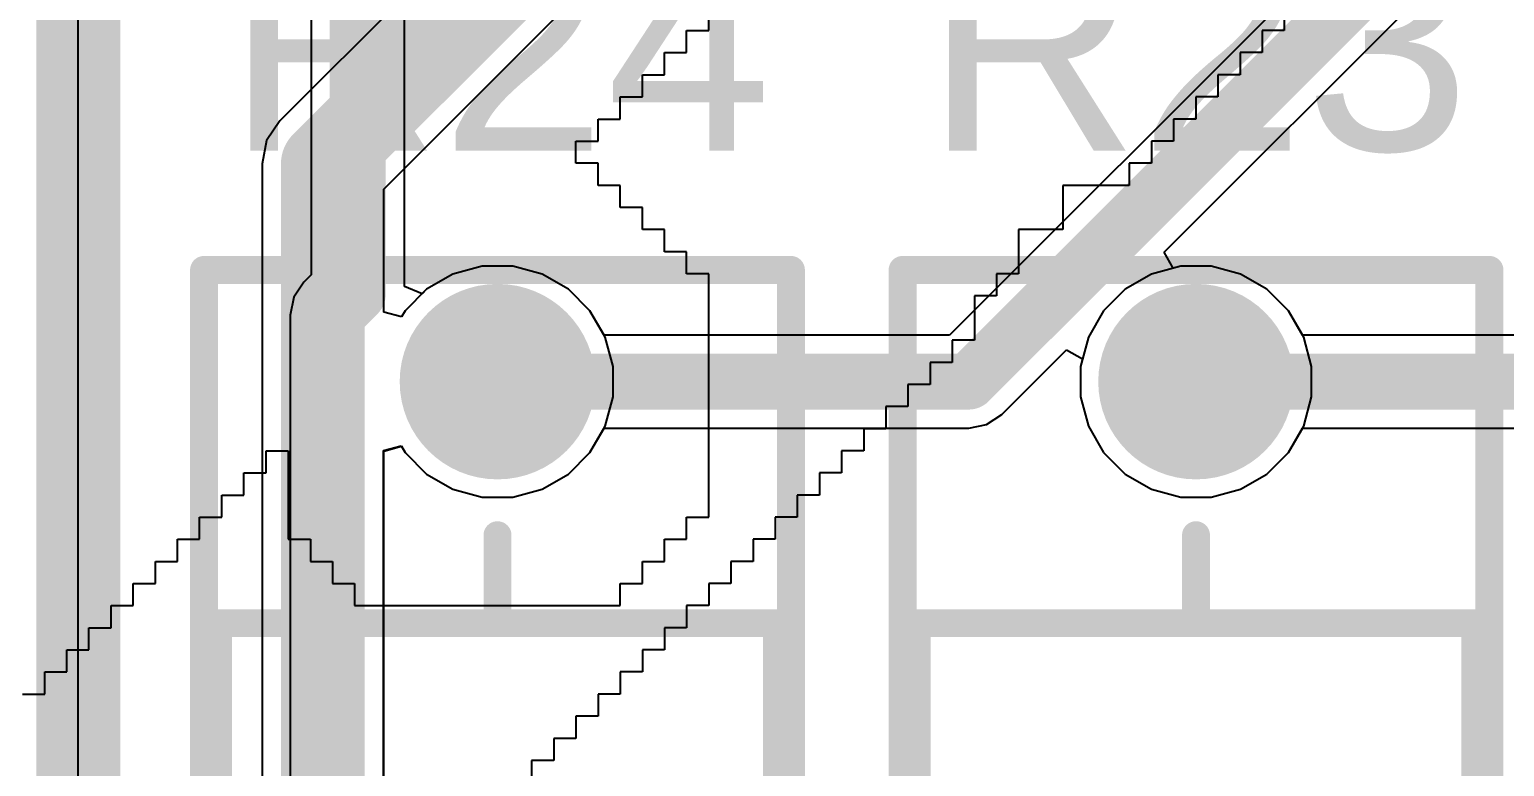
# Model space of a CAD drawing. Header units: inches. Extents: x 1.37 to 7.44, y 1.69 to 5.2.
# Drawn here: x 6.4823 to 6.898, y 3.6997 to 3.9076 of the extents above; entities that cross this region are included whole.
import ezdxf

# ---------------------------------------------------------------- set-up
doc = ezdxf.new("R2010")
doc.units = ezdxf.units.IN
doc.header["$MEASUREMENT"] = 0
for name, color, linetype in [('Bottom Layer', 5, 'Continuous'), ('Bottom Overlay', 54, 'Continuous'), ('Bottom Solder', 6, 'Continuous'), ('Multi-Layer', 9, 'Continuous'), ('Pad Holes', 156, 'Continuous'), ('Top 3D Body', 56, 'Continuous'), ('Top Assembly', 56, 'Continuous'), ('Top Courtyard', 56, 'Continuous'), ('Top Layer', 1, 'Continuous'), ('Top Overlay', 2, 'Continuous'), ('Top Solder', 216, 'Continuous')]:
    doc.layers.add(name, color=color, linetype=linetype)
doc.styles.add('Arial', font='', dxfattribs={"height": 0.2})
doc.styles.get('Arial').set_extended_font_data('Arial')

# ---------------------------------------------------------------- blocks, each defined once
blk = doc.blocks.new('FP_VR37_MFG_11')
at = {"layer": 'Bottom Layer'}
h = blk.add_hatch(color=5, dxfattribs=at)
edge = h.paths.add_edge_path()
edge.add_arc((0.30433, 0), 0.02756, 0, 360)
at = {"layer": 'Bottom Solder'}
h = blk.add_hatch(color=6, dxfattribs=at)
edge = h.paths.add_edge_path()
edge.add_arc((0.30433, 0), 0.02756, 0, 360)
at = {"layer": 'Multi-Layer'}
h = blk.add_hatch(color=9, dxfattribs=at)
edge = h.paths.add_edge_path()
edge.add_arc((0.30433, 0), 0.02756, 0, 360)
at = {"layer": 'Pad Holes'}
h = blk.add_hatch(color=7, dxfattribs=at)
edge = h.paths.add_edge_path()
edge.add_arc((0.30433, 0), 0.01772, 0, 360)
at = {"layer": 'Top Layer'}
h = blk.add_hatch(color=1, dxfattribs=at)
edge = h.paths.add_edge_path()
edge.add_arc((0.30433, 0), 0.02756, 0, 360)
at = {"layer": 'Top Solder'}
h = blk.add_hatch(color=216, dxfattribs=at)
edge = h.paths.add_edge_path()
edge.add_arc((0.30433, 0), 0.02756, 0, 360)
at = {"layer": 'Top 3D Body'}
for points in [[(-0.23622, 0.07874, 0.00787, 0.00787, 0), (0.23622, 0.07874, 0.00787, 0.00787, 0)], [(0.23622, 0.07874, 0.00787, 0.00787, 0), (0.23622, -0.07874, 0.00787, 0.00787, 0)], [(-0.23622, -0.07874, 0.00787, 0.00787, 0), (0.23622, -0.07874, 0.00787, 0.00787, 0)]]:
    blk.add_lwpolyline(points, format="xyseb", dxfattribs=at)
for points in [[(0.23425, 0.07874, 0.00394, 0.00394, 1), (0.23819, 0.07874, 0.00394, 0.00394, 1)], [(0.23425, 0.07874, 0.00394, 0.00394, 1), (0.23819, 0.07874, 0.00394, 0.00394, 1)], [(0.23425, -0.07874, 0.00394, 0.00394, 1), (0.23819, -0.07874, 0.00394, 0.00394, 1)], [(0.23425, -0.07874, 0.00394, 0.00394, 1), (0.23819, -0.07874, 0.00394, 0.00394, 1)]]:
    blk.add_lwpolyline(points, format="xyseb", close=True, dxfattribs=at)
at = {"layer": 'Top Assembly'}
for points in [[(-0.33583, 0.08268, 0.00787, 0.00787, 0), (0.33583, 0.08268, 0.00787, 0.00787, 0)], [(0.33583, 0.08268, 0.00787, 0.00787, 0), (0.33583, -0.08268, 0.00787, 0.00787, 0)], [(-0.33583, -0.08268, 0.00787, 0.00787, 0), (0.33583, -0.08268, 0.00787, 0.00787, 0)]]:
    blk.add_lwpolyline(points, format="xyseb", dxfattribs=at)
for points in [[(0.33386, 0.08268, 0.00394, 0.00394, 1), (0.3378, 0.08268, 0.00394, 0.00394, 1)], [(0.33386, 0.08268, 0.00394, 0.00394, 1), (0.3378, 0.08268, 0.00394, 0.00394, 1)], [(0.33386, -0.08268, 0.00394, 0.00394, 1), (0.3378, -0.08268, 0.00394, 0.00394, 1)], [(0.33386, -0.08268, 0.00394, 0.00394, 1), (0.3378, -0.08268, 0.00394, 0.00394, 1)]]:
    blk.add_lwpolyline(points, format="xyseb", close=True, dxfattribs=at)
at = {"layer": 'Top Courtyard'}
for points in [[(-0.33583, 0.08268, 0.00787, 0.00787, 0), (0.33583, 0.08268, 0.00787, 0.00787, 0)], [(0.33583, 0.08268, 0.00787, 0.00787, 0), (0.33583, -0.08268, 0.00787, 0.00787, 0)], [(-0.33583, -0.08268, 0.00787, 0.00787, 0), (0.33583, -0.08268, 0.00787, 0.00787, 0)]]:
    blk.add_lwpolyline(points, format="xyseb", dxfattribs=at)
for points in [[(0.33386, 0.08268, 0.00394, 0.00394, 1), (0.3378, 0.08268, 0.00394, 0.00394, 1)], [(0.33386, 0.08268, 0.00394, 0.00394, 1), (0.3378, 0.08268, 0.00394, 0.00394, 1)], [(0.33386, -0.08268, 0.00394, 0.00394, 1), (0.3378, -0.08268, 0.00394, 0.00394, 1)], [(0.33386, -0.08268, 0.00394, 0.00394, 1), (0.3378, -0.08268, 0.00394, 0.00394, 1)]]:
    blk.add_lwpolyline(points, format="xyseb", close=True, dxfattribs=at)
at = {"layer": 'Top Overlay'}
for points in [[(-0.23622, 0.07874, 0.00787, 0.00787, 0), (0.23622, 0.07874, 0.00787, 0.00787, 0)], [(0.23622, 0.07874, 0.00787, 0.00787, 0), (0.23622, -0.07874, 0.00787, 0.00787, 0)], [(0.23622, 0, 0.00787, 0.00787, 0), (0.26102, 0, 0.00787, 0.00787, 0)], [(-0.23622, -0.07874, 0.00787, 0.00787, 0), (0.23622, -0.07874, 0.00787, 0.00787, 0)]]:
    blk.add_lwpolyline(points, format="xyseb", dxfattribs=at)
for points in [[(0.23425, 0.07874, 0.00394, 0.00394, 1), (0.23819, 0.07874, 0.00394, 0.00394, 1)], [(0.23425, 0.07874, 0.00394, 0.00394, 1), (0.23819, 0.07874, 0.00394, 0.00394, 1)], [(0.23425, 0, 0.00394, 0.00394, 1), (0.23819, 0, 0.00394, 0.00394, 1)], [(0.25906, 0, 0.00394, 0.00394, 1), (0.26299, 0, 0.00394, 0.00394, 1)], [(0.23425, -0.07874, 0.00394, 0.00394, 1), (0.23819, -0.07874, 0.00394, 0.00394, 1)], [(0.23425, -0.07874, 0.00394, 0.00394, 1), (0.23819, -0.07874, 0.00394, 0.00394, 1)]]:
    blk.add_lwpolyline(points, format="xyseb", close=True, dxfattribs=at)
blk = doc.blocks.new('FP_VR37_MFG_12')
at = {"layer": 'Bottom Layer'}
h = blk.add_hatch(color=5, dxfattribs=at)
edge = h.paths.add_edge_path()
edge.add_arc((0.30433, 0), 0.02756, 0, 360)
at = {"layer": 'Bottom Solder'}
h = blk.add_hatch(color=6, dxfattribs=at)
edge = h.paths.add_edge_path()
edge.add_arc((0.30433, 0), 0.02756, 0, 360)
at = {"layer": 'Multi-Layer'}
h = blk.add_hatch(color=9, dxfattribs=at)
edge = h.paths.add_edge_path()
edge.add_arc((0.30433, 0), 0.02756, 0, 360)
at = {"layer": 'Pad Holes'}
h = blk.add_hatch(color=7, dxfattribs=at)
edge = h.paths.add_edge_path()
edge.add_arc((0.30433, 0), 0.01772, 0, 360)
at = {"layer": 'Top Layer'}
h = blk.add_hatch(color=1, dxfattribs=at)
edge = h.paths.add_edge_path()
edge.add_arc((0.30433, 0), 0.02756, 0, 360)
at = {"layer": 'Top Solder'}
h = blk.add_hatch(color=216, dxfattribs=at)
edge = h.paths.add_edge_path()
edge.add_arc((0.30433, 0), 0.02756, 0, 360)
at = {"layer": 'Top 3D Body'}
for points in [[(-0.23622, 0.07874, 0.00787, 0.00787, 0), (0.23622, 0.07874, 0.00787, 0.00787, 0)], [(0.23622, 0.07874, 0.00787, 0.00787, 0), (0.23622, -0.07874, 0.00787, 0.00787, 0)], [(-0.23622, -0.07874, 0.00787, 0.00787, 0), (0.23622, -0.07874, 0.00787, 0.00787, 0)]]:
    blk.add_lwpolyline(points, format="xyseb", dxfattribs=at)
for points in [[(0.23425, 0.07874, 0.00394, 0.00394, 1), (0.23819, 0.07874, 0.00394, 0.00394, 1)], [(0.23425, 0.07874, 0.00394, 0.00394, 1), (0.23819, 0.07874, 0.00394, 0.00394, 1)], [(0.23425, -0.07874, 0.00394, 0.00394, 1), (0.23819, -0.07874, 0.00394, 0.00394, 1)], [(0.23425, -0.07874, 0.00394, 0.00394, 1), (0.23819, -0.07874, 0.00394, 0.00394, 1)]]:
    blk.add_lwpolyline(points, format="xyseb", close=True, dxfattribs=at)
at = {"layer": 'Top Assembly'}
for points in [[(-0.33583, 0.08268, 0.00787, 0.00787, 0), (0.33583, 0.08268, 0.00787, 0.00787, 0)], [(0.33583, 0.08268, 0.00787, 0.00787, 0), (0.33583, -0.08268, 0.00787, 0.00787, 0)], [(-0.33583, -0.08268, 0.00787, 0.00787, 0), (0.33583, -0.08268, 0.00787, 0.00787, 0)]]:
    blk.add_lwpolyline(points, format="xyseb", dxfattribs=at)
for points in [[(0.33386, 0.08268, 0.00394, 0.00394, 1), (0.3378, 0.08268, 0.00394, 0.00394, 1)], [(0.33386, 0.08268, 0.00394, 0.00394, 1), (0.3378, 0.08268, 0.00394, 0.00394, 1)], [(0.33386, -0.08268, 0.00394, 0.00394, 1), (0.3378, -0.08268, 0.00394, 0.00394, 1)], [(0.33386, -0.08268, 0.00394, 0.00394, 1), (0.3378, -0.08268, 0.00394, 0.00394, 1)]]:
    blk.add_lwpolyline(points, format="xyseb", close=True, dxfattribs=at)
at = {"layer": 'Top Courtyard'}
for points in [[(-0.33583, 0.08268, 0.00787, 0.00787, 0), (0.33583, 0.08268, 0.00787, 0.00787, 0)], [(0.33583, 0.08268, 0.00787, 0.00787, 0), (0.33583, -0.08268, 0.00787, 0.00787, 0)], [(-0.33583, -0.08268, 0.00787, 0.00787, 0), (0.33583, -0.08268, 0.00787, 0.00787, 0)]]:
    blk.add_lwpolyline(points, format="xyseb", dxfattribs=at)
for points in [[(0.33386, 0.08268, 0.00394, 0.00394, 1), (0.3378, 0.08268, 0.00394, 0.00394, 1)], [(0.33386, 0.08268, 0.00394, 0.00394, 1), (0.3378, 0.08268, 0.00394, 0.00394, 1)], [(0.33386, -0.08268, 0.00394, 0.00394, 1), (0.3378, -0.08268, 0.00394, 0.00394, 1)], [(0.33386, -0.08268, 0.00394, 0.00394, 1), (0.3378, -0.08268, 0.00394, 0.00394, 1)]]:
    blk.add_lwpolyline(points, format="xyseb", close=True, dxfattribs=at)
at = {"layer": 'Top Overlay'}
for points in [[(-0.23622, 0.07874, 0.00787, 0.00787, 0), (0.23622, 0.07874, 0.00787, 0.00787, 0)], [(0.23622, 0.07874, 0.00787, 0.00787, 0), (0.23622, -0.07874, 0.00787, 0.00787, 0)], [(0.23622, 0, 0.00787, 0.00787, 0), (0.26102, 0, 0.00787, 0.00787, 0)], [(-0.23622, -0.07874, 0.00787, 0.00787, 0), (0.23622, -0.07874, 0.00787, 0.00787, 0)]]:
    blk.add_lwpolyline(points, format="xyseb", dxfattribs=at)
for points in [[(0.23425, 0.07874, 0.00394, 0.00394, 1), (0.23819, 0.07874, 0.00394, 0.00394, 1)], [(0.23425, 0.07874, 0.00394, 0.00394, 1), (0.23819, 0.07874, 0.00394, 0.00394, 1)], [(0.23425, 0, 0.00394, 0.00394, 1), (0.23819, 0, 0.00394, 0.00394, 1)], [(0.25906, 0, 0.00394, 0.00394, 1), (0.26299, 0, 0.00394, 0.00394, 1)], [(0.23425, -0.07874, 0.00394, 0.00394, 1), (0.23819, -0.07874, 0.00394, 0.00394, 1)], [(0.23425, -0.07874, 0.00394, 0.00394, 1), (0.23819, -0.07874, 0.00394, 0.00394, 1)]]:
    blk.add_lwpolyline(points, format="xyseb", close=True, dxfattribs=at)

msp = doc.modelspace()

# ---------------------------------------------------------------- linework, layer by layer
at = {"layer": 'Bottom Layer'}
for p, q in [((6.56168, 4.6063), (6.56168, 3.83836)), ((6.58793, 3.83514), (6.58793, 4.60086)), ((6.49606, 2.12598), (6.49606, 3.92388)), ((6.60989, 3.84083), (6.60161, 3.83861)), ((6.61846, 3.84083), (6.60989, 3.84083)), ((6.62675, 3.83861), (6.61846, 3.84083)), ((6.80674, 3.84083), (6.79846, 3.83861)), ((6.81531, 3.84083), (6.80674, 3.84083)), ((6.8236, 3.83861), (6.81531, 3.84083)), ((6.56168, 3.83836), (6.55962, 3.8363)), ((6.60161, 3.83861), (6.59419, 3.83432)), ((6.63417, 3.83432), (6.62675, 3.83861)), ((6.79846, 3.83861), (6.79104, 3.83432)), ((6.83102, 3.83432), (6.8236, 3.83861)), ((6.55962, 3.8363), (6.55678, 3.83205)), ((6.59293, 3.83307), (6.58793, 3.83514)), ((6.59419, 3.83432), (6.59293, 3.83307)), ((6.64023, 3.82826), (6.63417, 3.83432)), ((6.79104, 3.83432), (6.78497, 3.82826)), ((6.83708, 3.82826), (6.83102, 3.83432)), ((6.55678, 3.83205), (6.55578, 3.82702)), ((6.64452, 3.82084), (6.64023, 3.82826)), ((6.78497, 3.82826), (6.78069, 3.82084)), ((6.84105, 3.82139), (6.83708, 3.82826)), ((6.55578, 3.82702), (6.55578, 3.32506)), ((6.64674, 3.81256), (6.64452, 3.82084)), ((6.78069, 3.82084), (6.77847, 3.81256)), ((6.97786, 3.82139), (6.84105, 3.82139)), ((6.64674, 3.80398), (6.64674, 3.81256)), ((6.77847, 3.81256), (6.77847, 3.80398)), ((6.64452, 3.7957), (6.64674, 3.80398)), ((6.77847, 3.80398), (6.78069, 3.7957)), ((6.64023, 3.78828), (6.64452, 3.7957)), ((6.78069, 3.7957), (6.78497, 3.78828)), ((6.83708, 3.78828), (6.84105, 3.79514)), ((6.84105, 3.79514), (6.97786, 3.79514)), ((6.58203, 3.78884), (6.58703, 3.79017)), ((6.58203, 3.33049), (6.58203, 3.78884)), ((6.58703, 3.79017), (6.58812, 3.78828)), ((6.58812, 3.78828), (6.59419, 3.78222)), ((6.63417, 3.78222), (6.64023, 3.78828)), ((6.78497, 3.78828), (6.79104, 3.78222)), ((6.83102, 3.78222), (6.83708, 3.78828)), ((6.59419, 3.78222), (6.60161, 3.77793)), ((6.62675, 3.77793), (6.63417, 3.78222)), ((6.79104, 3.78222), (6.79846, 3.77793)), ((6.8236, 3.77793), (6.83102, 3.78222)), ((6.60161, 3.77793), (6.60989, 3.77571)), ((6.60989, 3.77571), (6.61846, 3.77571)), ((6.61846, 3.77571), (6.62675, 3.77793)), ((6.79846, 3.77793), (6.80674, 3.77571)), ((6.80674, 3.77571), (6.81531, 3.77571)), ((6.81531, 3.77571), (6.8236, 3.77793))]:
    msp.add_line(p, q, dxfattribs=at)
for points in [[(6.5748, 3.83292, 0.01575, 0.01575, 0), (6.5748, 4.6063, 0.01575, 0.01575, 0)], [(6.5689, 3.82702, 0.01575, 0.01575, 0), (6.5748, 3.83292, 0.01575, 0.01575, 0)], [(6.5689, 3.32506, 0.01575, 0.01575, 0), (6.5689, 3.82702, 0.01575, 0.01575, 0)], [(6.81103, 3.80827, 0.01575, 0.01575, 0), (7.00788, 3.80827, 0.01575, 0.01575, 0)]]:
    msp.add_lwpolyline(points, format="xyseb", dxfattribs=at)
for points in [[(6.57087, 3.83292, 0.00787, 0.00787, 1), (6.57874, 3.83292, 0.00787, 0.00787, 1)], [(6.57087, 3.83292, 0.00787, 0.00787, 1), (6.57874, 3.83292, 0.00787, 0.00787, 1)], [(6.56497, 3.82702, 0.00787, 0.00787, 1), (6.57284, 3.82702, 0.00787, 0.00787, 1)], [(6.56497, 3.82702, 0.00787, 0.00787, 1), (6.57284, 3.82702, 0.00787, 0.00787, 1)], [(6.80709, 3.80827, 0.00787, 0.00787, 1), (6.81497, 3.80827, 0.00787, 0.00787, 1)]]:
    msp.add_lwpolyline(points, format="xyseb", close=True, dxfattribs=at)
at = {"layer": 'Bottom Overlay'}
for p, q in [((6.67371, 3.90728), (6.67371, 3.91352)), ((6.83589, 3.91352), (6.83589, 3.90728)), ((6.66748, 3.90104), (6.66748, 3.90728)), ((6.66748, 3.90728), (6.67371, 3.90728)), ((6.83589, 3.90728), (6.82966, 3.90728)), ((6.82966, 3.90728), (6.82966, 3.90104)), ((6.66124, 3.8948), (6.66124, 3.90104)), ((6.66124, 3.90104), (6.66748, 3.90104)), ((6.82966, 3.90104), (6.82342, 3.90104)), ((6.82342, 3.90104), (6.82342, 3.8948)), ((6.655, 3.88856), (6.655, 3.8948)), ((6.655, 3.8948), (6.66124, 3.8948)), ((6.82342, 3.8948), (6.81718, 3.8948)), ((6.81718, 3.8948), (6.81718, 3.88856)), ((6.64876, 3.88233), (6.64876, 3.88856)), ((6.64876, 3.88856), (6.655, 3.88856)), ((6.81718, 3.88856), (6.81094, 3.88856)), ((6.81094, 3.88856), (6.81094, 3.88233)), ((6.64253, 3.87609), (6.64253, 3.88233)), ((6.64253, 3.88233), (6.64876, 3.88233)), ((6.81094, 3.88233), (6.80471, 3.88233)), ((6.80471, 3.88233), (6.80471, 3.87609)), ((6.63629, 3.86985), (6.63629, 3.87609)), ((6.63629, 3.87609), (6.64253, 3.87609)), ((6.80471, 3.87609), (6.79847, 3.87609)), ((6.79847, 3.87609), (6.79847, 3.86985)), ((6.64253, 3.86985), (6.63629, 3.86985)), ((6.64253, 3.86361), (6.64253, 3.86985)), ((6.79847, 3.86985), (6.79223, 3.86985)), ((6.79223, 3.86985), (6.79223, 3.86361)), ((6.64876, 3.86361), (6.64253, 3.86361)), ((6.64876, 3.85738), (6.64876, 3.86361)), ((6.79223, 3.86361), (6.77352, 3.86361)), ((6.77352, 3.86361), (6.77352, 3.85114)), ((6.655, 3.85738), (6.64876, 3.85738)), ((6.655, 3.85114), (6.655, 3.85738)), ((6.66124, 3.85114), (6.655, 3.85114)), ((6.66124, 3.8449), (6.66124, 3.85114)), ((6.77352, 3.85114), (6.76104, 3.85114)), ((6.76104, 3.85114), (6.76104, 3.83866)), ((6.66748, 3.8449), (6.66124, 3.8449)), ((6.66748, 3.83866), (6.66748, 3.8449)), ((6.67371, 3.83866), (6.66748, 3.83866)), ((6.67371, 3.77005), (6.67371, 3.83866)), ((6.76104, 3.83866), (6.7548, 3.83866)), ((6.7548, 3.83866), (6.7548, 3.83243)), ((6.7548, 3.83243), (6.74857, 3.83243)), ((6.74857, 3.83243), (6.74857, 3.81995)), ((6.74857, 3.81995), (6.74233, 3.81995)), ((6.74233, 3.81995), (6.74233, 3.81371)), ((6.74233, 3.81371), (6.73609, 3.81371)), ((6.73609, 3.81371), (6.73609, 3.80748)), ((6.73609, 3.80748), (6.72985, 3.80748)), ((6.72985, 3.80748), (6.72985, 3.80124)), ((6.72985, 3.80124), (6.72362, 3.80124)), ((6.72362, 3.80124), (6.72362, 3.795)), ((6.72362, 3.795), (6.71738, 3.795)), ((6.71738, 3.795), (6.71738, 3.78876)), ((6.54896, 3.78252), (6.54896, 3.78876)), ((6.54896, 3.78876), (6.5552, 3.78876)), ((6.5552, 3.78876), (6.5552, 3.76381)), ((6.71738, 3.78876), (6.71114, 3.78876)), ((6.71114, 3.78876), (6.71114, 3.78252)), ((6.54272, 3.77629), (6.54272, 3.78252)), ((6.54272, 3.78252), (6.54896, 3.78252)), ((6.71114, 3.78252), (6.7049, 3.78252)), ((6.7049, 3.78252), (6.7049, 3.77629)), ((6.53649, 3.77005), (6.53649, 3.77629)), ((6.53649, 3.77629), (6.54272, 3.77629)), ((6.7049, 3.77629), (6.69867, 3.77629)), ((6.69867, 3.77629), (6.69867, 3.77005)), ((6.53025, 3.76381), (6.53025, 3.77005)), ((6.53025, 3.77005), (6.53649, 3.77005)), ((6.66748, 3.76381), (6.66748, 3.77005)), ((6.66748, 3.77005), (6.67371, 3.77005)), ((6.69867, 3.77005), (6.69243, 3.77005)), ((6.69243, 3.77005), (6.69243, 3.76381)), ((6.52401, 3.75757), (6.52401, 3.76381)), ((6.52401, 3.76381), (6.53025, 3.76381)), ((6.5552, 3.76381), (6.56144, 3.76381)), ((6.56144, 3.76381), (6.56144, 3.75757)), ((6.66124, 3.75757), (6.66124, 3.76381)), ((6.66124, 3.76381), (6.66748, 3.76381)), ((6.69243, 3.76381), (6.68619, 3.76381)), ((6.68619, 3.76381), (6.68619, 3.75757)), ((6.51777, 3.75134), (6.51777, 3.75757)), ((6.51777, 3.75757), (6.52401, 3.75757)), ((6.56144, 3.75757), (6.56767, 3.75757)), ((6.56767, 3.75757), (6.56767, 3.75134)), ((6.655, 3.75134), (6.655, 3.75757)), ((6.655, 3.75757), (6.66124, 3.75757)), ((6.68619, 3.75757), (6.67995, 3.75757)), ((6.67995, 3.75757), (6.67995, 3.75134)), ((6.51154, 3.7451), (6.51154, 3.75134)), ((6.51154, 3.75134), (6.51777, 3.75134)), ((6.56767, 3.75134), (6.57391, 3.75134)), ((6.57391, 3.75134), (6.57391, 3.7451)), ((6.64876, 3.7451), (6.64876, 3.75134)), ((6.64876, 3.75134), (6.655, 3.75134)), ((6.67995, 3.75134), (6.67371, 3.75134)), ((6.67371, 3.75134), (6.67371, 3.7451)), ((6.5053, 3.73886), (6.5053, 3.7451)), ((6.5053, 3.7451), (6.51154, 3.7451)), ((6.57391, 3.7451), (6.64876, 3.7451)), ((6.67371, 3.7451), (6.66748, 3.7451)), ((6.66748, 3.7451), (6.66748, 3.73886)), ((6.49906, 3.73262), (6.49906, 3.73886)), ((6.49906, 3.73886), (6.5053, 3.73886)), ((6.66748, 3.73886), (6.66124, 3.73886)), ((6.66124, 3.73886), (6.66124, 3.73262)), ((6.49282, 3.72639), (6.49282, 3.73262)), ((6.49282, 3.73262), (6.49906, 3.73262)), ((6.66124, 3.73262), (6.655, 3.73262)), ((6.655, 3.73262), (6.655, 3.72639)), ((6.48658, 3.72015), (6.48658, 3.72639)), ((6.48658, 3.72639), (6.49282, 3.72639)), ((6.655, 3.72639), (6.64876, 3.72639)), ((6.64876, 3.72639), (6.64876, 3.72015)), ((6.48035, 3.72015), (6.48658, 3.72015)), ((6.64876, 3.72015), (6.64253, 3.72015)), ((6.64253, 3.72015), (6.64253, 3.71391)), ((6.64253, 3.71391), (6.63629, 3.71391)), ((6.63629, 3.71391), (6.63629, 3.70767)), ((6.63629, 3.70767), (6.63005, 3.70767)), ((6.63005, 3.70767), (6.63005, 3.70144)), ((6.63005, 3.70144), (6.62381, 3.70144)), ((6.62381, 3.70144), (6.62381, 3.6952))]:
    msp.add_line(p, q, dxfattribs=at)
at = {"layer": 'Top Layer'}
for p, q in [((6.49606, 3.21675), (6.49606, 5.15748)), ((6.58211, 3.86259), (6.8488, 4.12928)), ((6.99205, 4.07188), (6.74156, 3.82139)), ((6.80204, 3.84474), (7.00677, 4.04947)), ((6.63836, 3.96732), (6.55285, 3.88181)), ((6.55285, 3.88181), (6.54913, 3.87625)), ((6.54913, 3.87625), (6.54782, 3.86969)), ((6.54782, 3.86969), (6.54782, 3.56233)), ((6.58211, 3.82784), (6.58211, 3.86259)), ((6.60989, 3.84083), (6.60161, 3.83861)), ((6.61846, 3.84083), (6.60989, 3.84083)), ((6.62675, 3.83861), (6.61846, 3.84083)), ((6.80463, 3.84026), (6.80204, 3.84474)), ((6.80674, 3.84083), (6.80463, 3.84026)), ((6.81531, 3.84083), (6.80674, 3.84083)), ((6.8236, 3.83861), (6.81531, 3.84083)), ((6.60161, 3.83861), (6.59419, 3.83432)), ((6.63417, 3.83432), (6.62675, 3.83861)), ((6.83102, 3.83432), (6.8236, 3.83861)), ((6.59419, 3.83432), (6.58812, 3.82826)), ((6.64023, 3.82826), (6.63417, 3.83432)), ((6.83708, 3.82826), (6.83102, 3.83432)), ((6.58812, 3.82826), (6.58711, 3.8265)), ((6.6442, 3.82139), (6.64023, 3.82826)), ((6.84137, 3.82084), (6.83708, 3.82826)), ((6.58711, 3.8265), (6.58211, 3.82784)), ((6.74156, 3.82139), (6.6442, 3.82139)), ((6.84359, 3.81256), (6.84137, 3.82084)), ((6.75628, 3.79899), (6.77455, 3.81726)), ((6.77455, 3.81726), (6.77904, 3.81467)), ((6.77904, 3.81467), (6.77847, 3.81256)), ((6.77847, 3.81256), (6.77847, 3.80398)), ((6.84359, 3.80398), (6.84359, 3.81256)), ((6.77847, 3.80398), (6.78069, 3.7957)), ((6.84137, 3.7957), (6.84359, 3.80398)), ((6.64023, 3.78828), (6.6442, 3.79514)), ((6.6442, 3.79514), (6.747, 3.79514)), ((6.747, 3.79514), (6.75202, 3.79614)), ((6.75202, 3.79614), (6.75628, 3.79899)), ((6.78069, 3.7957), (6.78497, 3.78828)), ((6.83708, 3.78828), (6.84137, 3.7957)), ((6.58211, 3.7887), (6.58711, 3.79004)), ((6.58211, 3.56943), (6.58211, 3.7887)), ((6.58711, 3.79004), (6.58812, 3.78828)), ((6.58812, 3.78828), (6.59419, 3.78222)), ((6.63417, 3.78222), (6.64023, 3.78828)), ((6.78497, 3.78828), (6.79104, 3.78222)), ((6.83102, 3.78222), (6.83708, 3.78828)), ((6.59419, 3.78222), (6.60161, 3.77793)), ((6.62675, 3.77793), (6.63417, 3.78222)), ((6.79104, 3.78222), (6.79846, 3.77793)), ((6.8236, 3.77793), (6.83102, 3.78222)), ((6.60161, 3.77793), (6.60989, 3.77571)), ((6.60989, 3.77571), (6.61846, 3.77571)), ((6.61846, 3.77571), (6.62675, 3.77793)), ((6.79846, 3.77793), (6.80674, 3.77571)), ((6.80674, 3.77571), (6.81531, 3.77571)), ((6.81531, 3.77571), (6.8236, 3.77793))]:
    msp.add_line(p, q, dxfattribs=at)
for points in [[(6.56497, 3.86969, 0.02362, 0.02362, 0), (6.85787, 4.1626, 0.02362, 0.02362, 0)], [(6.747, 3.80827, 0.01575, 0.01575, 0), (7.00133, 4.0626, 0.01575, 0.01575, 0)], [(6.56497, 3.56233, 0.02362, 0.02362, 0), (6.56497, 3.86969, 0.02362, 0.02362, 0)], [(6.61418, 3.80827, 0.01575, 0.01575, 0), (6.747, 3.80827, 0.01575, 0.01575, 0)]]:
    msp.add_lwpolyline(points, format="xyseb", dxfattribs=at)
for points in [[(6.55906, 3.86969, 0.01181, 0.01181, 1), (6.57087, 3.86969, 0.01181, 0.01181, 1)], [(6.55906, 3.86969, 0.01181, 0.01181, 1), (6.57087, 3.86969, 0.01181, 0.01181, 1)], [(6.61024, 3.80827, 0.00787, 0.00787, 1), (6.61811, 3.80827, 0.00787, 0.00787, 1)], [(6.74306, 3.80827, 0.00787, 0.00787, 1), (6.75094, 3.80827, 0.00787, 0.00787, 1)], [(6.74306, 3.80827, 0.00787, 0.00787, 1), (6.75094, 3.80827, 0.00787, 0.00787, 1)]]:
    msp.add_lwpolyline(points, format="xyseb", close=True, dxfattribs=at)
at = {"layer": 'Top Overlay'}
msp.add_lwpolyline([(6.49606, 1.73228, 0.02362, 0.02362, 0), (6.49606, 5.15748, 0.02362, 0.02362, 0)], format="xyseb", dxfattribs=at)

# ---------------------------------------------------------------- block references
at = {"rotation": 90}
for name, p in [('FP_VR37_MFG_11', (6.61418, 3.50394)), ('FP_VR37_MFG_12', (6.81103, 3.50394))]:
    msp.add_blockref(name, p, dxfattribs=at)

# ---------------------------------------------------------------- texts
at = {"layer": 'Top Overlay', "style": 'Arial'}
for s, p in [('R24', (6.53768, 3.87344)), ('R23', (6.73453, 3.87344))]:
    msp.add_text(s, height=0.06, dxfattribs=at).set_placement(p)

doc.saveas('drawing.dxf')
